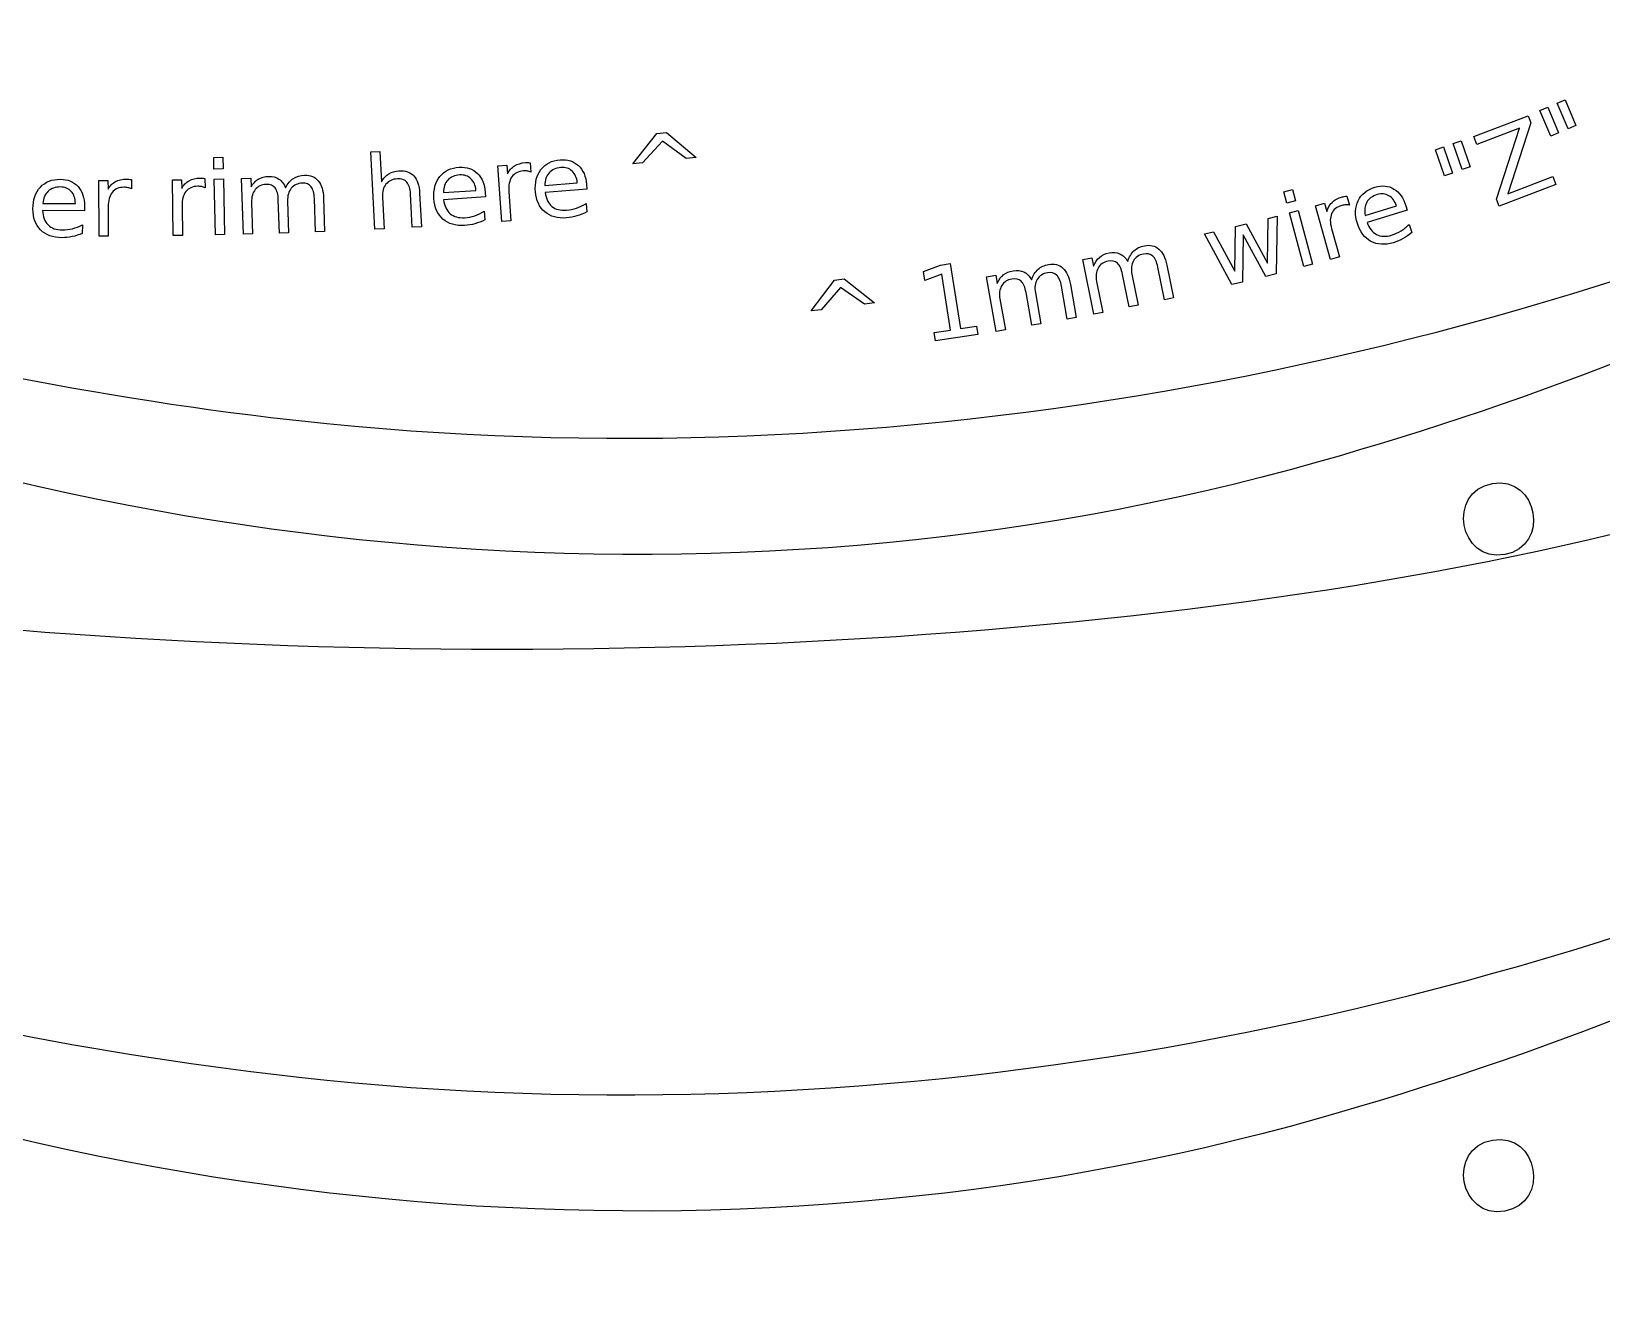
# Model space of a CAD drawing. Extents: x 2 to 268, y -2 to 104.
# Drawn here: x 196.12 to 239.65, y 31.84 to 66.73 of the extents above; entities that cross this region are included whole.
import ezdxf

# ---------------------------------------------------------------- set-up
doc = ezdxf.new("R2010")
doc.units = 0
doc.layers.add('all_text', color=7, linetype='CONTINUOUS')
doc.layers.add('original', color=7, linetype='CONTINUOUS')

msp = doc.modelspace()

# ---------------------------------------------------------------- linework, layer by layer
at = {"layer": 'all_text', "color": 7}
for points in [[(238.16059, 64.62089), (238.45997, 63.91711), (238.2444, 63.82541), (237.94502, 64.52919)], [(238.63992, 64.82479), (238.9393, 64.12101), (238.72373, 64.02931), (238.42435, 64.73309)], [(236.10852, 63.81076), (237.61776, 64.38959), (237.69376, 64.19144), (237.05601, 62.22151), (238.30021, 62.69869), (238.38411, 62.47996), (236.81568, 61.87843), (236.73968, 62.07657), (237.37742, 64.0465), (236.19241, 63.59202)], [(213.7251, 63.92041), (214.5483, 63.23382), (214.27278, 63.20532), (213.61371, 63.68444), (213.06653, 63.08068), (212.79101, 63.05218), (213.45643, 63.89259)], [(235.76277, 63.69258), (236.01381, 62.97015), (235.79253, 62.89325), (235.54148, 63.61568)], [(201.17517, 63.23151), (201.42867, 63.23751), (201.43567, 62.91651), (201.18218, 62.91051)], [(235.27073, 63.5216), (235.52178, 62.79916), (235.30049, 62.72226), (235.04945, 63.44469)], [(201.18897, 62.63085), (201.44247, 62.63685), (201.47787, 61.09385), (201.22438, 61.08785)], [(208.70243, 62.2592)], [(211.51364, 62.47882)], [(230.84398, 62.27794), (231.08905, 62.34304), (231.17145, 62.03271), (230.92639, 61.96761)], [(206.88425, 62.24198)], [(234.23017, 61.88821)], [(228.64542, 61.10933), (228.89172, 61.16953), (229.48571, 60.0749), (229.50611, 61.31979), (229.79659, 61.39079), (230.39058, 60.29616), (230.41098, 61.54105), (230.65728, 61.60125), (230.63168, 60.00611), (230.34121, 59.93511), (229.71809, 61.08504), (229.69469, 59.77699), (229.40422, 59.70599)], [(230.99822, 61.69725), (231.24328, 61.76235), (231.63948, 60.27066), (231.39442, 60.20556)], [(221.15389, 58.37557), (221.60329, 58.44517), (221.3632, 59.99629), (220.88949, 59.82256), (220.85069, 60.07314), (221.32168, 60.24644), (221.59677, 60.28904), (221.87564, 58.48735), (222.32504, 58.55695), (222.36084, 58.32544), (221.18967, 58.14416)], [(226.51681, 60.34991)], [(218.65429, 59.86692), (219.49524, 59.20218), (219.22056, 59.16648), (218.54913, 59.62813), (218.018, 59.01021), (217.74332, 58.97451), (218.38644, 59.83211)], [(223.8489, 59.84228)]]:
    msp.add_lwpolyline(points, close=True, dxfattribs=at)
for points in [[(205.85123, 62.12794), (205.89733, 61.25686), (205.64275, 61.24336), (205.52939, 63.38459), (205.78397, 63.39809), (205.82837, 62.55866)], [(209.35647, 62.28492), (209.41597, 61.47406), (209.16172, 61.45536), (209.04873, 62.99462), (209.30298, 63.01332), (209.32058, 62.77419)], [(209.94723, 63.08455), (209.96768, 62.82472)], [(198.24775, 61.86109), (198.25175, 61.04806), (197.99682, 61.04706), (197.98882, 62.59044), (198.24375, 62.59144), (198.24475, 62.35167)], [(198.89106, 62.6183), (198.89431, 62.35771)], [(200.29561, 61.88298), (200.30961, 61.07006), (200.05471, 61.06606), (200.02821, 62.60923), (200.2831, 62.61323), (200.2871, 62.37348)], [(200.93009, 62.64831), (200.93609, 62.38741)], [(202.22437, 61.98252), (202.25357, 61.11071), (201.99878, 61.10171), (201.94708, 62.64425), (202.20187, 62.65325), (202.20987, 62.4136)], [(203.16759, 62.38917), (203.16754, 62.39008)], [(207.54254, 62.25807), (208.4446, 62.31728)], [(208.7024, 62.25928), (208.7104, 62.13551), (207.54697, 62.06091)], [(210.35407, 62.45605), (211.25486, 62.53206)], [(211.51369, 62.47886), (211.52389, 62.35526), (210.36205, 62.25896)], [(197.59335, 61.87986), (197.59293, 61.75583), (196.42711, 61.75983)], [(196.43605, 61.95685), (197.34004, 61.95516)], [(197.59335, 61.88), (197.59335, 61.87986)], [(203.22284, 62.01645), (203.25204, 61.14464), (202.99725, 61.13564), (202.96635, 62.05841)], [(204.21932, 62.1096), (204.25052, 61.17857), (203.99572, 61.16957), (203.96482, 62.09234)], [(206.88427, 62.24192), (206.93357, 61.31167), (206.68036, 61.29827), (206.63156, 62.22026)], [(211.49726, 61.9589), (211.51706, 61.71994)], [(232.16819, 61.25764), (232.38729, 60.47468), (232.14178, 60.40598), (231.72587, 61.89228), (231.97138, 61.96098), (232.03598, 61.73008)], [(232.58874, 62.15841), (232.66021, 61.90792)], [(233.10111, 61.62304), (233.96595, 61.88627)], [(234.23019, 61.88827), (234.26609, 61.76956), (233.15028, 61.43175)], [(208.67639, 61.73975), (208.69169, 61.50046)], [(197.53234, 61.36337), (197.53152, 61.12359)], [(234.32318, 61.37648), (234.39268, 61.14699)], [(225.65455, 59.79159), (225.82875, 58.93687), (225.57895, 58.88597), (225.27072, 60.39828), (225.52053, 60.44918), (225.56843, 60.21423)], [(227.60065, 60.2487), (227.78668, 59.33591), (227.53688, 59.28501), (227.3525, 60.18969)], [(222.97185, 59.30762), (223.12281, 58.44849), (222.87172, 58.40439), (222.60461, 59.9245), (222.8557, 59.9686), (222.8972, 59.73244)], [(224.92959, 59.7117), (225.09081, 58.79421), (224.83972, 58.75011), (224.67993, 59.65946)], [(226.63353, 59.99108), (226.80773, 59.13636), (226.55793, 59.08546), (226.37355, 59.99015)], [(223.95583, 59.4805), (224.10679, 58.62136), (223.8557, 58.57726), (223.69591, 59.48661)]]:
    msp.add_lwpolyline(points, dxfattribs=at)
for points in [[(210.24826, 62.89804), (210.372387, 63.057667), (210.54981, 63.147037), (210.78053, 63.16615)], [(210.78053, 63.16615), (210.987443, 63.183283), (211.156407, 63.12999), (211.28742, 63.00627)], [(202.41082, 62.62992), (202.490113, 62.677653), (202.58531, 62.703353), (202.69641, 62.70702)], [(202.69641, 62.70702), (202.80843, 62.71102), (202.904413, 62.685753), (202.98436, 62.63122)], [(203.38634, 62.64974), (203.472667, 62.706873), (203.575513, 62.73744), (203.69488, 62.74144)], [(203.69488, 62.74144), (203.85556, 62.746773), (203.981403, 62.69446), (204.07241, 62.5845)], [(205.82837, 62.55866), (205.884037, 62.65452), (205.95147, 62.727547), (206.03067, 62.77774)], [(206.03067, 62.77774), (206.110803, 62.828007), (206.20454, 62.855973), (206.31188, 62.86164)], [(206.31188, 62.86164), (206.48894, 62.87104), (206.625797, 62.823087), (206.72245, 62.71778)], [(206.72245, 62.71778), (206.81905, 62.613413), (206.872983, 62.454813), (206.88425, 62.24198)], [(207.27998, 62.08931), (207.263847, 62.34143), (207.318877, 62.545643), (207.44507, 62.70195)], [(207.44507, 62.70195), (207.572157, 62.85923), (207.751217, 62.945273), (207.98225, 62.96008)], [(207.99873, 62.74577), (207.857537, 62.736703), (207.746867, 62.689563), (207.66672, 62.60435)], [(207.98225, 62.96008), (208.18945, 62.973347), (208.357393, 62.91691), (208.48608, 62.79077)], [(208.30646, 62.64122), (208.225993, 62.718913), (208.123417, 62.753763), (207.99873, 62.74577)], [(208.48608, 62.79077), (208.61562, 62.665597), (208.687737, 62.488407), (208.70243, 62.2592)], [(209.32058, 62.77419), (209.366847, 62.871543), (209.430943, 62.945793), (209.51287, 62.99694)], [(209.44117, 62.69323), (209.371917, 62.59511), (209.343683, 62.459007), (209.35647, 62.28492)], [(209.76073, 62.85762), (209.617797, 62.847153), (209.511277, 62.792357), (209.44117, 62.69323)], [(209.51287, 62.99694), (209.594717, 63.049007), (209.69657, 63.079507), (209.81843, 63.08844)], [(209.87158, 62.85362), (209.83798, 62.85962), (209.80103, 62.860953), (209.76073, 62.85762)], [(209.81843, 63.08844), (209.83583, 63.089773), (209.855163, 63.08981), (209.87643, 63.08855)], [(209.96768, 62.82472), (209.93808, 62.83912), (209.906047, 62.848753), (209.87158, 62.85362)], [(209.87643, 63.08855), (209.89763, 63.088263), (209.92123, 63.08693), (209.94723, 63.08455)], [(210.09461, 62.28243), (210.073743, 62.53421), (210.12496, 62.739413), (210.24826, 62.89804)], [(210.47176, 62.80457), (210.394127, 62.717943), (210.354897, 62.60177), (210.35407, 62.45605)], [(210.80108, 62.95216), (210.66008, 62.940493), (210.550307, 62.891297), (210.47176, 62.80457)], [(211.1107, 62.85336), (211.0288, 62.92954), (210.925593, 62.962473), (210.80108, 62.95216)], [(211.25486, 62.53206), (211.241593, 62.67016), (211.19354, 62.77726), (211.1107, 62.85336)], [(211.28742, 63.00627), (211.419273, 62.883523), (211.49468, 62.707707), (211.51364, 62.47882)], [(196.16269, 61.8063), (196.163357, 62.05894), (196.232017, 62.258983), (196.36867, 62.40643)], [(196.36867, 62.40643), (196.506063, 62.554797), (196.690513, 62.628587), (196.92202, 62.6278)], [(196.58327, 62.29397), (196.498477, 62.21433), (196.449403, 62.101957), (196.43605, 61.95685)], [(196.92405, 62.41271), (196.78257, 62.41319), (196.668977, 62.37361), (196.58327, 62.29397)], [(196.92202, 62.6278), (197.12964, 62.627133), (197.293397, 62.559513), (197.41329, 62.42494)], [(197.22404, 62.28766), (197.148987, 62.3706), (197.04899, 62.412283), (196.92405, 62.41271)], [(197.34004, 61.95516), (197.338707, 62.093887), (197.30004, 62.20472), (197.22404, 62.28766)], [(197.41329, 62.42494), (197.53411, 62.291313), (197.59413, 62.109667), (197.59335, 61.88)], [(198.24475, 62.35167), (198.29755, 62.445643), (198.36656, 62.515353), (198.45178, 62.5608)], [(198.36009, 62.26268), (198.28431, 62.169507), (198.246863, 62.035643), (198.24775, 61.86109)], [(198.69011, 62.40491), (198.546797, 62.404243), (198.43679, 62.356833), (198.36009, 62.26268)], [(198.45178, 62.5608), (198.536987, 62.607133), (198.64068, 62.630633), (198.76286, 62.6313)], [(198.80041, 62.39311), (198.767277, 62.401177), (198.73051, 62.40511), (198.69011, 62.40491)], [(198.76286, 62.6313), (198.780327, 62.631393), (198.799627, 62.63006), (198.82076, 62.6273)], [(198.89431, 62.35771), (198.865777, 62.37411), (198.834477, 62.38591), (198.80041, 62.39311)], [(198.82076, 62.6273), (198.841893, 62.6253), (198.865327, 62.6223), (198.89106, 62.6183)], [(200.2871, 62.37348), (200.338767, 62.468087), (200.406927, 62.53863), (200.49158, 62.58511)], [(200.40309, 62.2859), (200.328443, 62.191813), (200.292617, 62.057507), (200.29561, 61.88298)], [(200.73136, 62.43211), (200.58806, 62.429443), (200.478637, 62.380707), (200.40309, 62.2859)], [(200.49158, 62.58511), (200.57622, 62.63251), (200.679623, 62.657243), (200.80179, 62.65931)], [(200.84179, 62.42161), (200.80859, 62.429277), (200.77178, 62.432777), (200.73136, 62.43211)], [(200.80179, 62.65931), (200.819257, 62.65961), (200.838557, 62.65861), (200.85969, 62.65631)], [(200.93609, 62.38741), (200.907357, 62.403477), (200.875923, 62.414877), (200.84179, 62.42161)], [(200.85969, 62.65631), (200.880823, 62.654977), (200.90429, 62.65231), (200.93009, 62.64831)], [(202.20987, 62.4136), (202.264537, 62.510113), (202.33152, 62.58222), (202.41082, 62.62992)], [(202.32677, 62.34169), (202.25349, 62.25191), (202.219357, 62.132187), (202.22437, 61.98252)], [(202.63085, 62.48424), (202.50139, 62.479573), (202.40003, 62.432057), (202.32677, 62.34169)], [(202.87685, 62.38494), (202.822117, 62.454807), (202.740117, 62.487907), (202.63085, 62.48424)], [(202.96635, 62.05841), (202.961683, 62.207157), (202.93185, 62.316), (202.87685, 62.38494)], [(202.98436, 62.63122), (203.065233, 62.576953), (203.12631, 62.49627), (203.16759, 62.38917)], [(203.16754, 62.39008), (203.227073, 62.50606), (203.300007, 62.592613), (203.38634, 62.64974)], [(203.32519, 62.37699), (203.25191, 62.28721), (203.217793, 62.16703), (203.22284, 62.01645)], [(203.63207, 62.51827), (203.50077, 62.513603), (203.398477, 62.46651), (203.32519, 62.37699)], [(203.87532, 62.41887), (203.820587, 62.488737), (203.739503, 62.52187), (203.63207, 62.51827)], [(203.96482, 62.09234), (203.960153, 62.240167), (203.93032, 62.34901), (203.87532, 62.41887)], [(204.07241, 62.5845), (204.163397, 62.475407), (204.212367, 62.317107), (204.21932, 62.1096)], [(205.95073, 62.49061), (205.876443, 62.399283), (205.843277, 62.278393), (205.85123, 62.12794)], [(206.26719, 62.63846), (206.130497, 62.631193), (206.02501, 62.58191), (205.95073, 62.49061)], [(206.52891, 62.54326), (206.468177, 62.612727), (206.380937, 62.64446), (206.26719, 62.63846)], [(206.63156, 62.22026), (206.623827, 62.366133), (206.58961, 62.4738), (206.52891, 62.54326)], [(207.66672, 62.60435), (207.587487, 62.519177), (207.546093, 62.40375), (207.54254, 62.25807)], [(208.4446, 62.31728), (208.433867, 62.4556), (208.38782, 62.56358), (208.30646, 62.64122)], [(210.35687, 61.72064), (210.20221, 61.851627), (210.11479, 62.03889), (210.09461, 62.28243)], [(210.36205, 62.25896), (210.38745, 62.085913), (210.450633, 61.95748), (210.5516, 61.87366)], [(232.905, 62.03268), (232.992887, 62.214793), (233.14762, 62.33939), (233.3692, 62.40647)], [(233.3692, 62.40647), (233.567913, 62.466603), (233.744297, 62.449937), (233.89835, 62.35647)], [(233.89835, 62.35647), (234.05301, 62.264117), (234.163617, 62.10803), (234.23017, 61.88821)], [(207.53172, 61.52272), (207.379527, 61.656573), (207.295613, 61.845437), (207.27998, 62.08931)], [(207.54697, 62.06091), (207.56917, 61.887423), (207.62995, 61.757837), (207.72931, 61.67215)], [(210.5516, 61.87366), (210.653413, 61.790833), (210.788093, 61.756363), (210.95564, 61.77025)], [(210.95564, 61.77025), (211.052687, 61.778317), (211.145547, 61.797983), (211.23422, 61.82925)], [(211.23422, 61.82925), (211.3238, 61.86065), (211.41148, 61.903867), (211.49726, 61.9589)], [(232.03598, 61.73008), (232.062047, 61.834673), (232.110153, 61.920157), (232.1803, 61.98653)], [(232.4508, 61.89912), (232.312787, 61.86052), (232.21925, 61.785693), (232.17019, 61.67464)], [(232.1803, 61.98653), (232.2502, 62.05379), (232.34398, 62.103883), (232.46164, 62.13681)], [(232.56031, 61.91692), (232.526243, 61.916253), (232.48974, 61.91032), (232.4508, 61.89912)], [(232.46164, 62.13681), (232.47844, 62.141477), (232.497373, 62.145343), (232.51844, 62.14841)], [(232.51844, 62.14841), (232.539307, 62.15241), (232.56274, 62.155743), (232.58874, 62.15841)], [(232.66021, 61.90792), (232.628343, 61.916187), (232.595043, 61.919187), (232.56031, 61.91692)], [(232.8839, 61.39854), (232.8107, 61.64034), (232.817733, 61.85172), (232.905, 62.03268)], [(233.14311, 61.9885), (233.085377, 61.887513), (233.071377, 61.765693), (233.10111, 61.62304)], [(233.43415, 62.20188), (233.298737, 62.16088), (233.201723, 62.089753), (233.14311, 61.9885)], [(233.75761, 62.17018), (233.66155, 62.227513), (233.55373, 62.23808), (233.43415, 62.20188)], [(233.96595, 61.88627), (233.924017, 62.018503), (233.85457, 62.11314), (233.75761, 62.17018)], [(196.37568, 61.22405), (196.232853, 61.36785), (196.161857, 61.561933), (196.16269, 61.8063)], [(196.42711, 61.75983), (196.43751, 61.585243), (196.489423, 61.451857), (196.58285, 61.35967)], [(208.12993, 61.34565), (207.88423, 61.329917), (207.684827, 61.38894), (207.53172, 61.52272)], [(207.72931, 61.67215), (207.829557, 61.587437), (207.96357, 61.55046), (208.13135, 61.56122)], [(208.41816, 61.39455), (208.324107, 61.368283), (208.22803, 61.351983), (208.12993, 61.34565)], [(208.13135, 61.56122), (208.22853, 61.56722), (208.32174, 61.585153), (208.41098, 61.61502)], [(208.41098, 61.61502), (208.501127, 61.644753), (208.589597, 61.68633), (208.67639, 61.73975)], [(208.69169, 61.50046), (208.603397, 61.456127), (208.51222, 61.420823), (208.41816, 61.39455)], [(210.95829, 61.55475), (210.712917, 61.534417), (210.512443, 61.589713), (210.35687, 61.72064)], [(211.24555, 61.60895), (211.152003, 61.58095), (211.05625, 61.562883), (210.95829, 61.55475)], [(211.51706, 61.71994), (211.429607, 61.67394), (211.339103, 61.636943), (211.24555, 61.60895)], [(232.17019, 61.67464), (232.12179, 61.564733), (232.121123, 61.425733), (232.16819, 61.25764)], [(233.25816, 60.90425), (233.079467, 60.99989), (232.954713, 61.164653), (232.8839, 61.39854)], [(233.15028, 61.43175), (233.211413, 61.267883), (233.300133, 61.155563), (233.41644, 61.09479)], [(196.96062, 61.00709), (196.714407, 61.007757), (196.519427, 61.080077), (196.37568, 61.22405)], [(196.58285, 61.35967), (196.67717, 61.268397), (196.808387, 61.222477), (196.9765, 61.22191)], [(197.25148, 61.03639), (197.155873, 61.016523), (197.05892, 61.006757), (196.96062, 61.00709)], [(196.9765, 61.22191), (197.073887, 61.221577), (197.168093, 61.23321), (197.25912, 61.25681)], [(197.53152, 61.12359), (197.44044, 61.085323), (197.347093, 61.056257), (197.25148, 61.03639)], [(197.25912, 61.25681), (197.351073, 61.28041), (197.442147, 61.31593), (197.53234, 61.36337)], [(233.41644, 61.09479), (233.53336, 61.03519), (233.672273, 61.029723), (233.83318, 61.07839)], [(233.83318, 61.07839), (233.926387, 61.10659), (234.013053, 61.145307), (234.09318, 61.19454)], [(234.1505, 60.98152), (234.064913, 60.93452), (233.975077, 60.896763), (233.88099, 60.86825)], [(234.09318, 61.19454), (234.174187, 61.244007), (234.250853, 61.304653), (234.32318, 61.37648)], [(234.39268, 61.14699), (234.316813, 61.083723), (234.236087, 61.028567), (234.1505, 60.98152)], [(225.73049, 60.46103), (225.800717, 60.521297), (225.890293, 60.562523), (225.99922, 60.58471)], [(225.99922, 60.58471), (226.10904, 60.60711), (226.207897, 60.59821), (226.29579, 60.55801)], [(226.29579, 60.55801), (226.384577, 60.51801), (226.45825, 60.448643), (226.51681, 60.34991)], [(226.51682, 60.34988), (226.556153, 60.47416), (226.61363, 60.571663), (226.68925, 60.64239)], [(226.95334, 60.55412), (226.82462, 60.527853), (226.731617, 60.464363), (226.67433, 60.36365)], [(226.68925, 60.64239), (226.764843, 60.71311), (226.861153, 60.760397), (226.97818, 60.78425)], [(227.20976, 60.49672), (227.14416, 60.556453), (227.058687, 60.575587), (226.95334, 60.55412)], [(226.97818, 60.78425), (227.135713, 60.816383), (227.26852, 60.785783), (227.3766, 60.69245)], [(227.3766, 60.69245), (227.4845, 60.600057), (227.559183, 60.45214), (227.60065, 60.2487)], [(233.88099, 60.86825), (233.645343, 60.79691), (233.437733, 60.80891), (233.25816, 60.90425)], [(223.06589, 59.97475), (223.137723, 60.033083), (223.228383, 60.071867), (223.33787, 60.0911)], [(223.33787, 60.0911), (223.448257, 60.1105), (223.546837, 60.0989), (223.63361, 60.0563)], [(223.8489, 59.84221), (223.891633, 59.965383), (223.951733, 60.061293), (224.0292, 60.12994)], [(224.0292, 60.12994), (224.106687, 60.198587), (224.204243, 60.243247), (224.32187, 60.26392)], [(224.32187, 60.26392), (224.480217, 60.29172), (224.612147, 60.257537), (224.71766, 60.16137)], [(224.71766, 60.16137), (224.823013, 60.066083), (224.893657, 59.916193), (224.92959, 59.7117)], [(225.56843, 60.21423), (225.60623, 60.318503), (225.66025, 60.40077), (225.73049, 60.46103)], [(225.69565, 60.16281), (225.638383, 60.062063), (225.624683, 59.938323), (225.65455, 59.79159)], [(225.97169, 60.35408), (225.844763, 60.328213), (225.75275, 60.264457), (225.69565, 60.16281)], [(226.23081, 60.29718), (226.16521, 60.356913), (226.078837, 60.37588), (225.97169, 60.35408)], [(226.37355, 59.99015), (226.343817, 60.135983), (226.296237, 60.238327), (226.23081, 60.29718)], [(226.67433, 60.36365), (226.617063, 60.262903), (226.603463, 60.138713), (226.63353, 59.99108)], [(227.3525, 60.18969), (227.322967, 60.334623), (227.275387, 60.436967), (227.20976, 60.49672)], [(222.8972, 59.73244), (222.9378, 59.835653), (222.99403, 59.916423), (223.06589, 59.97475)], [(223.02295, 59.67758), (222.96295, 59.578427), (222.945917, 59.455107), (222.97185, 59.30762)], [(223.30407, 59.8613), (223.17649, 59.8389), (223.082783, 59.77766), (223.02295, 59.67758)], [(223.56155, 59.7974), (223.49755, 59.858933), (223.411723, 59.880233), (223.30407, 59.8613)], [(223.69591, 59.48661), (223.670177, 59.633197), (223.62539, 59.736793), (223.56155, 59.7974)], [(223.63361, 60.0563), (223.721277, 60.0139), (223.79304, 59.94256), (223.8489, 59.84228)], [(224.00673, 59.85182), (223.94673, 59.75266), (223.929763, 59.628887), (223.95583, 59.4805)], [(224.29081, 60.03465), (224.161417, 60.011917), (224.066723, 59.950973), (224.00673, 59.85182)], [(224.54557, 59.97025), (224.48157, 60.031783), (224.39665, 60.05325), (224.29081, 60.03465)], [(224.67993, 59.65946), (224.65433, 59.805133), (224.609543, 59.90873), (224.54557, 59.97025)], [(161.89276, 58.45911), (181.92229, 46.85613), (235.08955, 46.60497), (253.63772, 57.97159)]]:
    msp.add_open_spline(points, degree=3, dxfattribs=at)
at = {"layer": 'original', "color": 7}
for points in [[(169.06432, 66.72606), (179.53166, 60.9777), (190.91848, 57.44447), (202.76165, 56.02351)], [(202.76165, 56.02351), (219.28351, 54.04113), (236.13641, 57.24093), (251.19099, 64.15346)], [(249.32825, 61.91415), (243.76734, 58.81019), (237.91942, 56.52571), (231.80225, 54.78945)], [(231.80225, 54.78945), (215.0882, 50.04566), (196.69098, 52.07233), (181.00225, 59.27517)], [(236.96693, 52.21974), (235.70455, 51.99427), (235.35318, 53.9632), (236.62826, 54.19095)], [(236.62826, 54.19095), (237.89064, 54.41642), (238.24201, 52.4475), (236.96693, 52.21974)], [(169.06426, 48.52276), (179.5316, 42.7744), (190.91842, 39.24118), (202.76159, 37.82022)], [(202.76159, 37.82022), (219.28345, 35.83792), (236.13635, 39.03764), (251.19093, 45.95017)], [(249.32819, 43.71086), (243.76728, 40.60689), (237.91936, 38.32242), (231.80219, 36.58616)], [(231.80219, 36.58616), (215.08814, 31.84228), (196.69092, 33.86903), (181.00219, 41.07188)], [(236.6282, 35.98764), (237.89058, 36.21311), (238.24195, 34.24418), (236.96687, 34.01643)], [(236.96687, 34.01643), (235.70449, 33.79096), (235.35312, 35.75988), (236.6282, 35.98764)]]:
    msp.add_open_spline(points, degree=3, dxfattribs=at)

doc.saveas('drawing.dxf')
